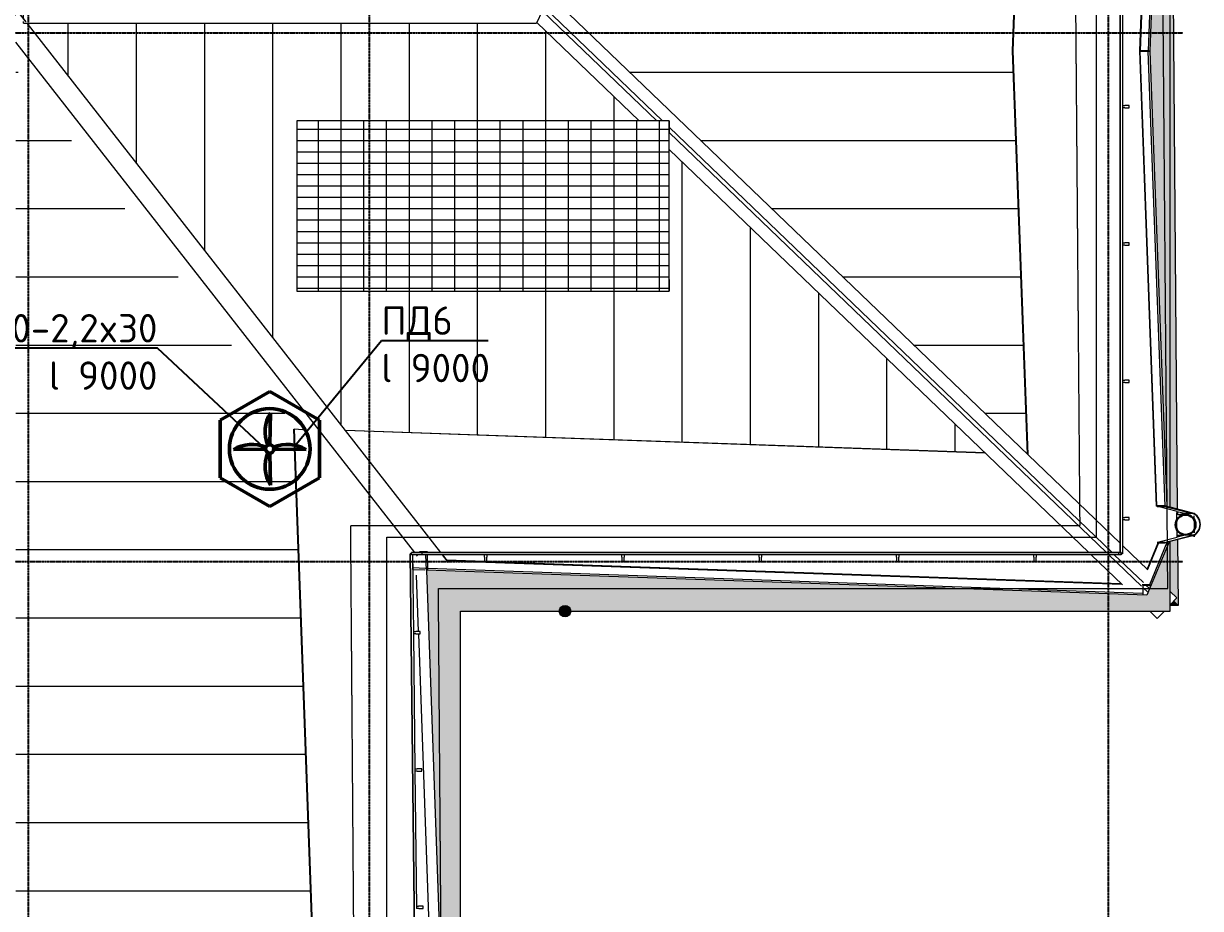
# Model space of a CAD drawing. Header units: millimetres. Extents: x -33838 to 476301, y -41806 to 120107.
# Drawn here: x 464726 to 475076, y 5240 to 13024 of the extents above; entities that cross this region are included whole.
import ezdxf
from ezdxf import colors
from ezdxf.entities.mleader import LeaderData, LeaderLine
from ezdxf.math import Vec2, Vec3

# ---------------------------------------------------------------- set-up
doc = ezdxf.new("R2010")
doc.units = ezdxf.units.MM
doc.linetypes.add('ADSK_Линия сетки', pattern=[25, 20, -2.5, 0, -2.5])
doc.linetypes.add('ADSK_Штриховая_ш3 п1_5', pattern=[4.5, 3, -1.5])
for name, color, linetype, lineweight in [('0_АР', 8, 'Continuous', 20), ('Антураж', 7, 'Continuous', 18), ('Несущие колонны', 7, 'Continuous', 18), ('Ограждение', 251, 'Continuous', 18), ('ПОДПОР', 1, 'Continuous', 50)]:
    doc.layers.add(name, color=color, linetype=linetype, lineweight=lineweight)
doc.layers.add('Обобщенные модели', color=5, linetype='Continuous', lineweight=18, true_color=0x0000ff)
doc.styles.add('ISOCPEUR', font='isocpeur.ttf', dxfattribs={"height": 250})

# ---------------------------------------------------------------- blocks, each defined once
blk = doc.blocks.new('Водосток - Тип 1 _карниз больше 490мм_-5167118-План кровли АР копия 1')
at = {"layer": 'Обобщенные модели'}
for p, q in [((19, 335), (27, 335)), ((46, 335), (125, 335)), ((125, 335), (196, 335)), ((216, 335), (231, 335)), ((125, 185), (19, 185)), ((231, 185), (125, 185))]:
    blk.add_line(p, q, dxfattribs=at)
blk.add_open_spline([(25, 334), (23, 335), (21, 335), (19, 335)], degree=3, dxfattribs=at)
for points, knots in [([(231, 335), (229, 335), (225, 334), (221, 331), (220, 329), (219, 328)], [-1, -1, -1, -1, -0.9411765, -0.8823529, -0.8529412, -0.8529412, -0.8529412, -0.8529412]), ([(19, 185), (21, 185), (25, 186), (29, 189), (31, 192), (32, 195), (32, 197), (32, 199), (32, 202), (32, 204), (32, 206), (32, 209), (32, 211), (31, 214), (31, 217), (31, 220), (30, 223), (30, 226), (29, 229), (29, 232), (29, 236), (28, 240), (28, 246), (28, 252), (27, 256), (27, 257)], [-1, -1, -1, -1, -0.9411765, -0.8823529, -0.8529412, -0.8235294, -0.8088235, -0.7941176, -0.7794118, -0.7647059, -0.75, -0.7352941, -0.7205882, -0.7058824, -0.6911765, -0.6764706, -0.6617647, -0.6470588, -0.6323529, -0.6176471, -0.6029412, -0.5882353, -0.5588235, -0.5294118, -0.5114255, -0.5114255, -0.5114255, -0.5114255]), ([(221, 231), (221, 230), (221, 229), (220, 226), (220, 223), (219, 220), (219, 217), (219, 214), (218, 211), (218, 209), (218, 206), (218, 204), (218, 202), (218, 199), (218, 197), (218, 195), (219, 192), (221, 189), (225, 186), (229, 185), (231, 185)], [-0.3757535, -0.3757535, -0.3757535, -0.3757535, -0.3676471, -0.3529412, -0.3382353, -0.3235294, -0.3088235, -0.2941176, -0.2794118, -0.2647059, -0.25, -0.2352941, -0.2205882, -0.2058824, -0.1911765, -0.1764706, -0.1470588, -0.1176471, -0.0588235, 0, 0, 0, 0])]:
    blk.add_open_spline(points, degree=3, knots=knots, dxfattribs=at)
blk = doc.blocks.new('Ограждение - 20 доп поручень 300-1864261-План кровли АР копия 1')
at = {"layer": 'Ограждение'}
for p, q in [((-60, 10), (-40, 10)), ((-60, 10), (-60, -10)), ((0, 10), (-40, 10)), ((0, -10), (0, 10)), ((-40, -10), (-60, -10)), ((-40, -10), (0, -10))]:
    blk.add_line(p, q, dxfattribs=at)
blk = doc.blocks.new('Ограждение - 20 доп поручень 300-V17-План кровли АР копия 1')
at = {"layer": 'Ограждение'}
for p, q in [((-60, 10), (-40, 10)), ((0, 10), (-40, 10)), ((0, -10), (0, 10)), ((-60, 0), (-60, -10)), ((-40, -10), (-60, -10)), ((-40, -10), (0, -10))]:
    blk.add_line(p, q, dxfattribs=at)
blk = doc.blocks.new('Ограждение - Ограждение-1863905-План кровли АР копия 1')
for p in [(55531, 12297), (55531, 11089), (55531, 9882), (55531, 8674)]:
    blk.add_blockref('Ограждение - 20 доп поручень 300-1864261-План кровли АР копия 1', p)
for name, p, rotation in [('Ограждение - 20 доп поручень 300-1864261-План кровли АР копия 1', (49872, 8295), 269.9999999999995), ('Ограждение - 20 доп поручень 300-1864261-План кровли АР копия 1', (51079, 8295), 269.9999999999995), ('Ограждение - 20 доп поручень 300-1864261-План кровли АР копия 1', (52287, 8295), 269.9999999999995), ('Ограждение - 20 доп поручень 300-1864261-План кровли АР копия 1', (53495, 8295), 269.9999999999995), ('Ограждение - 20 доп поручень 300-1864261-План кровли АР копия 1', (54702, 8295), 269.9999999999995), ('Ограждение - 20 доп поручень 300-V17-План кровли АР копия 1', (49296, 7670), 0.6131442627560616), ('Ограждение - 20 доп поручень 300-V17-План кровли АР копия 1', (49309, 6463), 0.6131442627560616), ('Ограждение - 20 доп поручень 300-V17-План кровли АР копия 1', (49322, 5255), 0.6131442627560616)]:
    blk.add_blockref(name, p, dxfattribs=dict(rotation=rotation))
blk = doc.blocks.new('Тип верхнего поручня - Верхний поручень_Внутренний_-1864227-План кровли АР копия 1')
at = {"layer": 'Ограждение'}
for p, q in [((55451, 8375), (55451, 43299)), ((55471, 43309), (55471, 8365)), ((49208, 8365), (49218, 8365)), ((49298, -9), (49208, 8365)), ((49218, 8355), (49218, 8375)), ((49218, 8375), (49310, 8375)), ((49310, 8355), (49218, 8355)), ((49229, 8355), (49236, 7669)), ((49310, 8375), (55438, 8375)), ((49310, 8375), (49310, 8355)), ((55438, 8355), (49310, 8355)), ((55438, 8375), (55461, 8375)), ((55438, 8375), (55438, 8355)), ((55461, 8355), (55438, 8355)), ((55461, 8375), (55461, 8355)), ((55471, 8365), (55461, 8365)), ((49236, 7659), (49249, 6462)), ((49249, 6452), (49262, 5254))]:
    blk.add_line(p, q, dxfattribs=at)
blk = doc.blocks.new('Тип верхнего поручня - Верхний поручень_Внутренний_-V18-План кровли АР копия 1')
at = {"layer": 'Ограждение'}
for p, q in [((55451, 43299), (55451, 8375)), ((55471, 43309), (55471, 8365)), ((49218, 8365), (49208, 8365)), ((49208, 8365), (49298, -9)), ((49218, 8355), (49218, 8375)), ((49310, 8375), (49218, 8375)), ((49310, 8355), (49218, 8355)), ((49229, 8355), (49236, 7669)), ((55438, 8375), (49310, 8375)), ((55438, 8355), (49310, 8355)), ((55461, 8375), (55438, 8375)), ((55461, 8355), (55438, 8355)), ((55461, 8355), (55461, 8375)), ((55471, 8365), (55461, 8365)), ((49236, 7659), (49249, 6462)), ((49249, 6452), (49262, 5254))]:
    blk.add_line(p, q, dxfattribs=at)
blk = doc.blocks.new('Ограждение - Ограждение-2966044-План кровли АР копия 1')
at = {"layer": 'Ограждение'}
for p, q in [((45808, 13172), (45808, 13280)), ((45808, 13280), (50236, 13280)), ((50410, 13253), (50421, 13287)), ((50421, 13287), (50411, 13260)), ((50421, 13287), (50421, 13287)), ((50421, 13287), (50434, 13275)), ((50446, 13264), (55451, 8457)), ((45808, 13155), (45808, 13172)), ((45808, 13172), (50311, 13172)), ((45808, 13138), (45808, 13155)), ((50314, 13172), (50385, 13172)), ((50378, 13155), (50372, 13138)), ((50378, 13155), (50385, 13172)), ((50385, 13172), (50378, 13155)), ((50400, 13232), (50381, 13172)), ((50403, 13234), (50382, 13173)), ((50383, 13174), (50403, 13234)), ((50385, 13172), (50383, 13174)), ((50384, 13170), (50383, 13168)), ((50385, 13172), (51427, 12172)), ((45808, 13071), (45808, 13138)), ((50372, 13138), (45808, 13138)), ((45808, 13030), (45808, 13046)), ((50368, 13138), (50318, 13030)), ((51378, 12172), (50371, 13138)), ((45808, 13030), (50318, 13030)), ((50321, 13037), (51222, 12172)), ((51485, 12116), (55380, 8375)), ((55331, 8375), (51484, 12069)), ((51484, 11919), (55175, 8375)), ((55471, 8437), (55695, 8222)), ((55195, 8355), (55471, 8091)), ((55639, 8079), (55351, 8355)), ((55400, 8355), (55656, 8110)), ((55678, 8088), (55711, 8057)), ((55697, 8023), (55652, 8066)), ((55892, 8033), (55951, 7976)), ((55951, 7976), (55892, 7914)), ((55711, 7859), (55778, 7795)), ((55840, 7859), (55778, 7795))]:
    blk.add_line(p, q, dxfattribs=at)
blk = doc.blocks.new('Ограждение - Ограждение-2968461-План кровли АР копия 1')
at = {"layer": 'Ограждение'}
for p, q in [((45620, 13017), (45762, 13128)), ((45762, 13128), (45763, 13128)), ((45829, 13042), (45762, 13128)), ((45822, 13052), (45763, 13128)), ((45477, 12905), (45620, 13017)), ((45705, 12908), (45620, 13017)), ((49476, 8375), (45838, 13030)), ((49478, 8375), (45840, 13030)), ((45476, 12904), (45477, 12905)), ((45601, 12745), (45476, 12904)), ((45477, 12905), (45604, 12743)), ((49248, 8375), (45739, 12864)), ((49272, 8344), (49264, 8355)), ((49544, 8288), (49492, 8355)), ((49545, 8289), (49494, 8355))]:
    blk.add_line(p, q, dxfattribs=at)
blk = doc.blocks.new('Ограждение - Ограждение-4657813-План кровли АР копия 1')
at = {"layer": 'Ограждение', "true_color": 0x373f43}
h = blk.add_hatch(color=149, dxfattribs=at)
h.paths.add_polyline_path([(55961, 7910), (55956, 8488), (55892, 8471), (55892, 8033), (55951, 7976), (55924, 7947), (55951, 7920)])
h.paths.add_polyline_path([(55954, 8511), (55956, 8511), (55956, 8522), (55954, 8518)])
h.paths.add_polyline_path([(55955, 8713), (55954, 8734), (55952, 8734), (55953, 8716), (55955, 8713)])
h.paths.add_polyline_path([(55954, 8757), (55892, 16465), (55892, 8774), (55954, 8758)])
for points in [[(55956, 8511), (55956, 8511), (55956, 8522)], [(55957, 7910), (55961, 7910), (55924, 7947), (55892, 7914), (55892, 7910), (55951, 7910)]]:
    blk.add_hatch(color=149, dxfattribs=at).paths.add_polyline_path(points)
at = {"layer": 'Ограждение'}
for p, q in [((55892, 16490), (55954, 8758)), ((55892, 16465), (55954, 8758)), ((55954, 8734), (55955, 8713)), ((55955, 8734), (55955, 8713)), ((55956, 8522), (55956, 8511)), ((55956, 8522), (55956, 8511)), ((55956, 8488), (55961, 7910)), ((55957, 8488), (55961, 7910)), ((55961, 7910), (55892, 7910)), ((55961, 7910), (55892, 7910)), ((55961, 7910), (55924, 7947))]:
    blk.add_line(p, q, dxfattribs=at)
blk = doc.blocks.new('Антураж 4 - Антураж 4-5053377-План кровли АР копия 1')
at = {"layer": 'Антураж'}
for p, q in [((48638, 9450), (54260, 9253)), ((54263, 9251), (48640, 9447)), ((49529, 8310), (49862, 8298)), ((49534, 8303), (55465, 8096)), ((49882, 8297), (55458, 8103)), ((49230, 8225), (49231, 8240)), ((49230, 8239), (49230, 8233)), ((49230, 8236), (49230, 8239)), ((49231, 8238), (49230, 8232)), ((49230, 8235), (49230, 8236)), ((49230, 8232), (49230, 8235)), ((49230, 8233), (49230, 8225)), ((49230, 8225), (49336, 8222)), ((49231, 8240), (49231, 8280)), ((49231, 8275), (49231, 8238)), ((49341, 8236), (49231, 8240)), ((55652, 8016), (49364, 8235)), ((55652, 8080), (55652, 8016)), ((55652, 8016), (55651, 8001))]:
    blk.add_line(p, q, dxfattribs=at)
blk = doc.blocks.new('Антураж 16 - Антураж 16-5664382-План кровли АР копия 1')
at = {"layer": 'Антураж'}
for p, q in [((55623, 12787), (55772, 16797)), ((55775, 16788), (55626, 12787)), ((55846, 16788), (55698, 12787)), ((54504, 12787), (54555, 14148)), ((54557, 14148), (54507, 12787)), ((54636, 9240), (54504, 12787)), ((54504, 12787), (54507, 12787)), ((54507, 12787), (54638, 9237)), ((55772, 8782), (55623, 12787)), ((55698, 12787), (55626, 12787)), ((55626, 12787), (55635, 12787)), ((55774, 8787), (55626, 12785)), ((55635, 12785), (55626, 12785)), ((55626, 12785), (55698, 12785)), ((55638, 12787), (55633, 12787)), ((55633, 12787), (55700, 12787)), ((55700, 12785), (55633, 12785)), ((55633, 12785), (55638, 12785)), ((55635, 12787), (55638, 12787)), ((55638, 12785), (55635, 12785)), ((55713, 12786), (55698, 12787)), ((55846, 8783), (55698, 12785)), ((55698, 12785), (55713, 12785)), ((55700, 12787), (55706, 12786)), ((55702, 12787), (55700, 12787)), ((55700, 12787), (55706, 12786)), ((55706, 12785), (55700, 12785)), ((55700, 12785), (55702, 12785)), ((55706, 12785), (55700, 12785)), ((55704, 12786), (55702, 12787)), ((55702, 12785), (55704, 12785)), ((55706, 12786), (55704, 12786)), ((55704, 12785), (55706, 12785)), ((55706, 12786), (55713, 12786)), ((55713, 12785), (55706, 12785)), ((55952, 8735), (55772, 8782)), ((55773, 8781), (55774, 8786)), ((55846, 8786), (55774, 8786)), ((55776, 8781), (55845, 8781)), ((55846, 8786), (55845, 8781)), ((55845, 8781), (56089, 8717)), ((55861, 8782), (55846, 8786)), ((55861, 8784), (55846, 8783)), ((56090, 8722), (55892, 8774)), ((55953, 8716), (55952, 8735)), ((56017, 8717), (55952, 8734)), ((56089, 8717), (56017, 8717)), ((55790, 8468), (55954, 8510)), ((55845, 8464), (56089, 8527)), ((56090, 8522), (55892, 8471)), ((56012, 8526), (55954, 8511)), ((55954, 8510), (55954, 8519)), ((56089, 8527), (56017, 8527)), ((55690, 8226), (55787, 8459)), ((55789, 8459), (55692, 8225)), ((55863, 8463), (55708, 8090)), ((55845, 8464), (55776, 8464)), ((55777, 8459), (55846, 8459)), ((55846, 8459), (55845, 8464)), ((55881, 8468), (55846, 8459)), ((55863, 8463), (55876, 8456)), ((55708, 8090), (55644, 8090)), ((55648, 8088), (55710, 8088)), ((55722, 8083), (55708, 8090)), ((55710, 8088), (55709, 8086)), ((55711, 8086), (55709, 8086)), ((55709, 8086), (55714, 8083)), ((55710, 8088), (55715, 8085)), ((55713, 8085), (55711, 8086)), ((55715, 8085), (55713, 8085)), ((55714, 8083), (55722, 8083))]:
    blk.add_line(p, q, dxfattribs=at)
for centre, major_axis, start_param, end_param in [((55995, 8622), (0, 98.5), 5.981327, 6.021983), ((56067, 8622), (0, 98.5), 3.402795, 6.021983), ((56067, 8622), (0, 103), 3.401894, 6.022884)]:
    blk.add_ellipse(centre, major_axis=major_axis, ratio=0.87865, start_param=start_param, end_param=end_param, dxfattribs=at)
blk = doc.blocks.new('Антураж 20 - Антураж 20-5695603-План кровли АР копия 1')
at = {"layer": 'Антураж'}
for p, q in [((48491, 1002), (48185, 9459)), ((48185, 9459), (48188, 9459)), ((48264, 9455), (48188, 9459)), ((48188, 9459), (48494, 998)), ((49287, 8381), (49345, 8381)), ((49346, 8381), (49293, 8381)), ((49350, 8382), (49344, 8381)), ((49344, 8381), (49347, 8381)), ((49345, 8381), (49359, 8382)), ((49345, 8375), (49345, 8381)), ((49352, 8381), (49346, 8381)), ((49351, 8221), (49346, 8355)), ((49347, 8381), (49349, 8381)), ((49349, 8381), (49352, 8381)), ((49359, 8382), (49350, 8382)), ((49359, 8375), (49359, 8382)), ((49364, 8221), (49359, 8355)), ((49282, 7680), (49264, 8177)), ((49531, 803), (49283, 7660))]:
    blk.add_line(p, q, dxfattribs=at)
blk = doc.blocks.new('СПНК-Разрез пустотелой несущей конструкции-Колонна - HSS101_6X101_6X6_4-5959820-План кровли АР копия 1')
at = {"layer": 'Несущие колонны'}
blk.add_line((51, 51), (51, -51), dxfattribs=at)
blk = doc.blocks.new('СПНК-Разрез пустотелой несущей конструкции-Колонна - HSS101_6X101_6X6_4-5959904-План кровли АР копия 1')
at = {"layer": 'Несущие колонны'}
blk.add_line((51, 51), (51, -51), dxfattribs=at)
blk = doc.blocks.new('Подпор осевой')
at = {"layer": 'ПОДПОР'}
for p, q in [((298631, 554), (299068, 807)), ((299068, 807), (299505, 554)), ((298631, 49), (298631, 554)), ((299074, 621), (299069, 339)), ((299505, 554), (299505, 49)), ((298749, 296), (299031, 301)), ((299074, -17), (299069, 265)), ((299387, 296), (299105, 301)), ((299068, -203), (298631, 49)), ((299505, 49), (299068, -203))]:
    blk.add_line(p, q, dxfattribs=at)
for radius in [355, 37.1]:
    blk.add_circle((299068, 302), radius, dxfattribs=at)
for centre, start, end in [((299347, 456), 149.003, 202.3457), ((298913, 23), 67.6543, 120.997), ((299223, 23), 59.003, 112.3457), ((299347, 147), 157.6543, 210.997)]:
    blk.add_arc(centre, 319, start, end, dxfattribs=at)

msp = doc.modelspace()

# ---------------------------------------------------------------- hatches: boundary and pattern name
at = {"layer": '0_АР'}
h = msp.add_hatch(color=256, dxfattribs=at)
h.paths.add_polyline_path([(460156.04763, -526.1282), (468569.45868, -526.1282), (468569.45868, 470.85917), (468481.41768, 469.80481), (468421.75188, -474.78371), (464071.312, -327.23058), (460060.68677, -462.4321), (459998.42169, -81.34858), (459998.42169, -526.1282), (460149.25034, -526.1282)])
h.paths.add_polyline_path([(426848.18938, -393.11468), (426996.71702, -393.11468), (426995.8422, -30.5167), (426892.03817, -280.99054), (422574.47182, -150.96288), (418243.9977, -302.7896), (418181.71887, 255.10739), (418181.71887, -393.11468), (426834.40351, -393.11468)])
h.paths.add_polyline_path([(459998.42169, 173.65534), (460016.49588, 178.5626), (460106.83739, 1715.55425), (454775.1288, 1522.72712), (454768.65599, 1484.01873), (459998.42169, 1484.01873), (459998.42169, 177.8331)])
h.paths.add_polyline_path([(426996.71702, 307.98998), (426996.71702, 1484.01873), (431808.50926, 1484.01873), (431801.17411, 1522.75808), (426923.7777, 1697.71143), (426980.91393, 312.03845)])
h.paths.add_polyline_path([(418181.71887, 498.46135), (418449.78563, 8044.46376), (412395.48641, 7833.23446), (412388.9887, 7794.37715), (418181.71887, 7794.37715), (418181.71887, 521.17068)])
h.paths.add_polyline_path([(468569.45868, 793.26695), (468569.45868, 7855.20884), (474810.5027, 7855.20884), (474810.5027, 8466.54483), (474799.64795, 8463.30161), (474605.60606, 7995.59286), (468269.12123, 8216.83509), (468537.28994, 799.28958), (468551.3418, 798.37116), (468568.64393, 793.49649)])
h.paths.add_polyline_path([(444717.77099, 1484.01873), (454490.35558, 1484.01873), (454484.99256, 1516.09043), (447978.58263, 1752.2426), (447978.58263, 1629.21475), (438298.58263, 1629.21475), (438298.58263, 1739.90633), (432093.27679, 1522.69313), (432086.80967, 1484.01873), (444709.90267, 1484.01873)])
h.paths.add_polyline_path([(411793.26016, 7794.37715), (412110.68829, 7794.37715), (412105.57997, 7824.92572), (411796.07957, 7895.03328), (411970.99201, 14167.21618), (411736.11657, 20164.30548), (411690.79495, 20175.91607), (411690.79495, 7794.37715)])
h.paths.add_polyline_path([(474810.5027, 8769.43917), (474810.5027, 16800.5412), (474780.01818, 16792.48492), (474631.53347, 12780.54006), (474779.77372, 8777.42067), (474783.20502, 8776.52943)])
h.paths.add_polyline_path([(443273.92993, 13315.94041), (451515.61309, 13634.75334), (451524.95784, 13673.91812), (435026.37434, 13673.91812), (435036.37752, 13633.97199), (443273.89961, 13315.94172)])
h.paths.add_polyline_path([(429583.46955, 13405.17538), (434743.53528, 13605.55867), (434759.84589, 13673.91812), (430023.58263, 13673.91812), (430023.58263, 21008.31207), (429427.12163, 21007.79811), (429447.71262, 20921.1896), (429842.14127, 20793.78649), (429585.95802, 13476.2553)])
h.paths.add_polyline_path([(457100.32125, 13409.8723), (456816.08299, 20843.0004), (457389.97623, 21005.25186), (457399.64863, 21047.10511), (456625.26934, 21047.10511), (456625.26934, 13673.91812), (451796.60167, 13673.91812), (451806.2816, 13633.34853), (457093.45064, 13410.16233)])
h.paths.add_polyline_path([(474810.5027, 17103.43554), (474810.5027, 32792.0834), (474779.89454, 32784.00072), (474490.92605, 24945.22219), (474779.77713, 17111.41615), (474783.20502, 17110.5258)])
h.paths.add_polyline_path([(411690.79495, 20470.39356), (411735.74025, 20481.90775), (411958.45405, 26169.96647), (411735.98664, 31850.24085), (411690.79495, 31861.81815), (411690.79495, 20474.45967)])
h.paths.add_polyline_path([(464256.63893, 20578.85736), (463978.90831, 27851.09231), (463950.4366, 27858.48751), (463950.4366, 21047.10511), (457667.51663, 21047.10511), (457677.33226, 21004.63206), (464062.16559, 20591.44255)])
h.paths.add_polyline_path([(422311.50074, 20701.20681), (429147.24477, 20951.71672), (429160.16092, 21008.31207), (422655.83979, 21008.31207), (422655.83979, 28188.44734), (422612.3936, 28177.3172), (422318.66295, 20879.16209)])
h.paths.add_polyline_path([(463950.4366, 28147.68869), (463979.11188, 28155.13676), (464268.312, 35727.69465), (464206.70712, 37340.78713), (463950.4366, 37340.78713), (463950.4366, 28154.43256)])
h.paths.add_polyline_path([(422655.83979, 28465.23145), (422655.83979, 42943.28345), (422621.0216, 42934.36365), (422337.86721, 35703.51079), (422621.00423, 28474.1557), (422655.35535, 28465.35555)])
h.paths.add_polyline_path([(411690.79495, 32156.29564), (411726.38081, 32165.41211), (411915.14888, 37559.49463), (411726.55312, 42947.71188), (411690.79495, 42956.87248), (411690.79495, 32160.36175)])
h.paths.add_polyline_path([(474810.5027, 33094.97774), (474810.5027, 43242.68471), (474778.61558, 43234.4024), (474593.9667, 38155.3105), (474779.77689, 33102.95842), (474783.20502, 33102.068)])
h.paths.add_polyline_path([(464178.06421, 38090.78713), (463985.8628, 43123.48317), (463950.4366, 43132.68471), (463950.4366, 38090.78713), (464171.27948, 38090.78713)])
h.paths.add_polyline_path([(422655.83979, 43220.06756), (422655.83979, 43712.3958), (411690.79495, 43712.3958), (411690.79495, 43251.34997), (411726.89775, 43260.59886), (411851.01254, 43604.77443), (417072.42341, 43417.46725), (422496.5779, 43611.91877), (422620.72885, 43229.06236), (422655.50382, 43220.15363)])
h.paths.add_polyline_path([(463950.4366, 43421.88589), (464022.86139, 43440.6974), (464125.56796, 43776.85536), (469381.5449, 43594.91903), (474632.61136, 43776.746), (474754.15795, 43546.52079), (474810.5027, 43531.88589), (474810.5027, 43894.59235), (463950.4366, 43894.59235), (463950.4366, 43435.82273)])
h = msp.add_hatch(dxfattribs=at)
h.set_pattern_fill('FP_18', color=256, style=0, pattern_type=2)
h.set_pattern_definition([(180, (431776.56, -4.2), (-7e-14, -600), [])])
h.paths.add_polyline_path([(474610.75804, 8220.45498), (474707.89123, 8454.57991), (474705.15035, 8453.9295), (474608.99109, 8222.15209)])
h.paths.add_polyline_path([(474794.87397, 8451.79464), (474799.84502, 8463.77662), (474781.46228, 8459.00192), (474789.69099, 8454.57991)])
h.paths.add_polyline_path([(474691.9583, 8777.11881), (474693.05607, 8781.40409), (474544.96333, 12780.54006), (474556.13717, 12780.7506), (474631.48457, 12781.86061), (474631.48457, 12782.05014), (474616.56777, 12782.55515), (474544.94795, 12782.76572), (474693.14168, 16784.21278), (474779.68531, 16783.49687), (474779.48582, 16792.48492), (474763.45994, 16788.57628), (474692.8176, 16788.57628), (474691.84011, 16792.83086), (474690.50824, 16792.48492), (474542.06961, 12780.45015), (474690.30177, 8777.54907), (474691.84011, 8777.14951)])
h.paths.add_polyline_path([(474779.77372, 8777.42067), (474779.68531, 8779.80809), (474773.33806, 8779.09226), (474779.68531, 8777.44363)])
h.paths.add_polyline_path([(473554.0845, 9235.35818), (473422.73184, 12782.44059), (473473.13867, 14143.4986), (470492.56582, 14143.4986), (470492.56582, 16253.45792), (470483.92751, 16253.45792), (470483.92751, 16403.45792), (470492.56582, 16403.45792), (470492.56582, 16443.4986), (473558.31925, 16443.4986), (473577.02916, 16949.36832), (473488.27743, 19356.36593), (472130.66123, 19356.36593), (472130.66123, 20256.36593), (473455.09229, 20256.36593), (473302.27611, 24400.82781), (470492.56582, 24400.82781), (470492.56582, 26510.78713), (470483.92751, 26510.78713), (470483.92751, 26660.78713), (470492.56582, 26660.78713), (470492.56582, 26700.82781), (473346.86598, 26700.82781), (473558.98888, 32454.13027), (470492.56582, 32454.13027), (470492.56582, 34754.13027), (473513.83977, 34754.13027), (473502.52721, 35061.48698), (471165.70169, 35061.48698), (471165.70169, 36260.78713), (473458.36005, 36261.48698), (473387.79333, 38179.34578), (473545.60061, 42515.75615), (469455.11235, 38614.5207), (469505.68583, 38614.5207), (469505.68583, 29064.39728), (469867.22063, 29064.39728), (469867.22063, 27664.39728), (469505.68583, 27664.39728), (469505.68583, 27658.78713), (469867.22063, 27658.78713), (469867.22063, 22058.78713), (469505.68583, 22058.78713), (469505.68583, 13408.59678), (469529.18377, 13374.94688), (469505.68583, 13358.53812), (469505.68583, 13314.5207), (469442.65127, 13314.5207), (469380.46965, 13271.09889), (469369.13884, 13254.87276), (473553.19571, 9236.21184)])
h.paths.add_polyline_path([(474618.19376, 12782.5947), (474618.1845, 12782.68816), (474618.1845, 12782.59568)])
h.paths.add_polyline_path([(469418.95377, 13532.80027), (469418.95377, 38581.12879), (469397.62118, 38560.78884), (469397.62118, 30394.71225), (469417.26827, 30394.71225), (469417.26827, 28994.71225), (469397.62118, 28994.71225), (469397.62118, 13563.34932), (469417.77963, 13534.48168)])
h.paths.add_polyline_path([(474691.9583, 17111.11518), (474693.06019, 17115.40046), (474425.98993, 24358.49837), (474423.09249, 24358.49837), (474690.50824, 17111.49182), (474691.84011, 17111.14588)])
h.paths.add_polyline_path([(474779.77713, 17111.41615), (474779.68543, 17113.9033), (474772.94576, 17113.19052), (474779.2825, 17111.54463)])
h.paths.add_polyline_path([(474425.25248, 24378.49837), (474404.35793, 24946.50598), (474427.20177, 25566.08792), (474424.28384, 25566.08792), (474401.44003, 24945.72529), (474422.35504, 24378.49837)])
h.paths.add_polyline_path([(474425.02123, 25586.08792), (474427.93917, 25586.08792), (474693.14168, 32779.0417), (474779.75141, 32780.11848), (474779.38416, 32784.00072), (474763.45994, 32780.11848), (474692.8176, 32780.11848), (474691.84011, 32784.37306), (474690.40658, 32784.00072), (474429.2606, 25701.07019)])
h.paths.add_polyline_path([(474779.77689, 33102.95842), (474779.68549, 33105.44366), (474772.94576, 33104.73272), (474779.68549, 33102.98216)])
h.paths.add_polyline_path([(474507.90753, 38155.32626), (474518.57058, 38155.5196), (474593.94056, 38156.02143), (474593.84773, 38157.13855), (474507.82255, 38157.63513), (474507.90041, 38155.5196)])
h.paths.add_polyline_path([(474580.5494, 38157.67401), (474580.54046, 38157.76582), (474580.54046, 38157.67494)])
h.paths.add_polyline_path([(474778.3842, 43228.04439), (474778.3842, 43234.3423), (474756.8455, 43228.74788), (474771.60738, 43228.36383)])
h.paths.add_polyline_path([(474754.15795, 43546.52079), (474749.90398, 43554.57838), (474742.53561, 43549.53956), (474754.08716, 43546.53918)])
h = msp.add_hatch(dxfattribs=at)
h.set_pattern_fill('FP_17', color=256, style=0, pattern_type=2)
h.set_pattern_definition([(90, (418918.6, 1782.9), (-600, 4e-14), [])])
h.paths.add_polyline_path([(474383.40858, 8092.0225), (474376.73217, 8098.43499), (468800.35985, 8292.1501), (468800.35985, 8290.78713), (468780.35985, 8290.78713), (468780.35985, 8293.98199), (468447.64752, 8305.60753), (468452.73722, 8299.09551), (474115.55307, 8101.37484)])
h.paths.add_polyline_path([(473178.81703, 9248.9965), (470403.0779, 11915.01053), (470403.0779, 10670.47739), (467128.7084, 10670.47739), (467128.7084, 12167.58497), (470140.10826, 12167.58497), (469239.57148, 13032.5235), (469236.28234, 13026.02828), (464758.24012, 13026.02828), (467556.77177, 9445.44055), (473154.1231, 9249.85934)])
h.paths.add_polyline_path([(464549.52974, 13021.02473), (464668.42815, 13113.95387), (464530.02904, 13023.46633), (464531.17226, 13022.00364), (464549.52974, 13022.00364)])
h.paths.add_polyline_path([(464726.28643, 13066.91151), (464725.22049, 13151.08561), (464682.38614, 13123.07983), (464725.22049, 13068.27532)])
h = msp.add_hatch(dxfattribs=at)
h.set_pattern_fill('FP_19', color=256, style=0, pattern_type=2)
h.set_pattern_definition([(180, (436121.63, -4.2), (-7e-14, -600), [])])
h.paths.add_polyline_path([(468428.72339, -364.41548), (468428.92179, -361.27458), (468425.98993, -361.27458)])
h.paths.add_polyline_path([(468462.7448, 794.90302), (468463.38594, 798.37116), (468451.60517, 799.51251), (468202.62681, 7655.70538), (468201.20425, 7655.61902), (468449.10116, 798.79157), (468462.48478, 794.97713)])
h.paths.add_polyline_path([(467409.20609, 997.56214), (467103.46744, 9454.29208), (467106.3993, 9454.29208), (467135.95934, 9453.0627), (464657.59439, 12624.0124), (464657.59439, 4159.31801), (467249.57651, 1180.98547)])
h.paths.add_polyline_path([(464554.28483, 4278.02648), (464554.28483, 7615.58612), (464551.89395, 7620.34121), (464549.52974, 7620.34121), (464549.52974, 4283.49034)])
h.paths.add_polyline_path([(464551.89395, 7654.32656), (464554.28483, 7659.08165), (464554.28483, 12756.19205), (464549.52974, 12762.27596), (464549.52974, 7654.32656)])
h.paths.add_polyline_path([(468200.47885, 7675.68354), (468203.00564, 7675.77455), (468187.38605, 8107.81238), (468184.73326, 8111.2065), (468200.47802, 7675.70653)])
h.paths.add_polyline_path([(464530.02904, 13005.78328), (464531.17226, 13006.6768), (464530.02904, 13012.48903)])
at = {"layer": '0_АР', "lineweight": 9}
h = msp.add_hatch(dxfattribs=at)
h.set_pattern_fill('FP_51', color=256, style=0, pattern_type=2)
h.set_pattern_definition([(0, (418918.58, -4.21), (0, 100), []), (90, (418918.58, -4.21), (-200, 1e-14), [])])
h.paths.add_polyline_path([(467128.7084, 10670.47739), (470403.0779, 10670.47739), (470403.0779, 12167.58497), (467128.7084, 12167.58497), (467128.7084, 10923.52882)])
at = {"layer": '0_АР'}
h = msp.add_hatch(color=256, dxfattribs=at)
edge = h.paths.add_edge_path()
edge.add_arc((469487.68983, 7855.20884), 50, 0, 360)

# ---------------------------------------------------------------- linework, layer by layer
at = {"linetype": 'ADSK_Линия сетки'}
for p, q in [((464768.14798, -3728.71764), (464768.14798, 44218.78559)), ((467768.14798, -3728.71764), (467768.14798, 44218.78559)), ((474268.14798, -3728.71764), (474268.14798, 44218.78559)), ((405120.60046, 12940.78713), (474923.43551, 12940.78713)), ((405120.60046, 8290.78713), (474923.43551, 8290.78713))]:
    msp.add_line(p, q, dxfattribs=at)
at = {"layer": '0_АР', "linetype": 'ADSK_Штриховая_ш3 п1_5'}
for p, q in [((474788.88739, 8055.21594), (474500.64624, 43694.59235)), ((473737.09123, 42894.59235), (474014.41396, 8605.21594)), ((474014.41396, 8605.21594), (467600.15338, 8605.21594)), ((467600.15338, 8605.21594), (467662.10452, 442.58164)), ((468374.34983, 8055.21594), (474788.88739, 8055.21594)), ((468438.23977, -362.8726), (468374.34983, 8055.21594))]:
    msp.add_line(p, q, dxfattribs=at)
at = {"layer": '0_АР'}
for p, q in [((474160.5027, 8505.20884), (474160.5027, 43244.59235)), ((474780.02335, 16792.62454), (474631.48457, 12781.86061)), ((474810.5027, 8769.43917), (474810.5027, 16800.5412)), ((474631.48457, 12781.86061), (474779.77372, 8777.42067)), ((470403.0779, 12167.58497), (467128.7084, 12167.58497)), ((467128.7084, 12167.58497), (467128.7084, 10670.47739)), ((470403.0779, 10670.47739), (470403.0779, 12167.58497)), ((467128.7084, 10670.47739), (470403.0779, 10670.47739)), ((474779.77372, 8777.42067), (474810.5027, 8769.43917)), ((467919.45868, 8505.20884), (474160.5027, 8505.20884)), ((467919.45868, 123.8718), (467919.45868, 8505.20884)), ((474799.84502, 8463.77662), (474605.60606, 7995.59286)), ((474810.5027, 8466.54483), (474799.84502, 8463.77662)), ((474810.5027, 7855.20884), (474810.5027, 8466.54483)), ((474605.60606, 7995.59286), (468269.12123, 8216.83509)), ((468269.12123, 8216.83509), (468537.28994, 799.28958)), ((468569.45868, 793.26695), (468569.45868, 7855.20884)), ((468569.45868, 7855.20884), (474810.5027, 7855.20884))]:
    msp.add_line(p, q, dxfattribs=at)
at = {"layer": '0_АР', "lineweight": 30}
msp.add_circle((474945.50494, 8615.20884), 88, dxfattribs=at)
at = {"layer": '0_АР'}
msp.add_circle((469487.68983, 7855.20884), 50, dxfattribs=at)

# ---------------------------------------------------------------- block references
for name, p in [('Антураж 16 - Антураж 16-5664382-План кровли АР копия 1', (418918.58263, -4.21287)), ('Ограждение - Ограждение-1863905-План кровли АР копия 1', (418918.58263, -4.21287)), ('Тип верхнего поручня - Верхний поручень_Внутренний_-1864227-План кровли АР копия 1', (418918.58263, -4.21287)), ('Тип верхнего поручня - Верхний поручень_Внутренний_-V18-План кровли АР копия 1', (418918.58263, -4.21287)), ('Антураж 4 - Антураж 4-5053377-План кровли АР копия 1', (418918.58263, -4.21287)), ('Ограждение - Ограждение-4657813-План кровли АР копия 1', (418918.58263, -4.21287)), ('Ограждение - Ограждение-2966044-План кровли АР копия 1', (418918.58263, -4.21287)), ('Ограждение - Ограждение-2968461-План кровли АР копия 1', (418918.58263, -4.21287)), ('СПНК-Разрез пустотелой несущей конструкции-Колонна - HSS101_6X101_6X6_4-5959820-План кровли АР копия 1', (470352.13854, 12116.58497)), ('СПНК-Разрез пустотелой несущей конструкции-Колонна - HSS101_6X101_6X6_4-5959904-План кровли АР копия 1', (470352.13854, 10721.47739)), ('Антураж 20 - Антураж 20-5695603-План кровли АР копия 1', (418918.58263, -4.21287))]:
    msp.add_blockref(name, p, dxfattribs=at)
at = {"layer": '0_АР', "rotation": 270.4633818725631}
msp.add_blockref('Водосток - Тип 1 _карниз больше 490мм_-5167118-План кровли АР копия 1', (474683.37027, 8736.97088), dxfattribs=at)
at = {"layer": 'ПОДПОР'}
msp.add_blockref('Подпор осевой', (167823.02458, 8979.77437), dxfattribs=at)

# ---------------------------------------------------------------- leaders
ml = msp.add_multileader_mtext('Standard')
ml.set_content('VOP 50-2,2x30\\Pl 9000', color=256, style='ISOCPEUR')
ml.set_leader_properties()
ml.build(insert=Vec2(0, 0))
ml.multileader.update_dxf_attribs({"text_left_attachment_type": 6, "text_right_attachment_type": 6, "dogleg_length": 0.36, "arrow_head_size": 0.18})
ctx = ml.context
ctx.base_point, ctx.char_height, ctx.arrow_head_size, ctx.landing_gap_size, ctx.plane_origin = Vec3(463691.238, 10168.67349), 250, 0.18, 0.09, Vec3(466691.72741, 9244.35197)
ctx.left_attachment, ctx.right_attachment, ctx.text_align_type = 6, 6, 2
notes = []
notes.append((ctx, [(0, (1, 1, 0), (465904.278, 10168.67349), (-1, 0), 0.36, [(0, [(466891.72741, 9244.35197)], 0, [])])]))
ctx.mtext.insert, ctx.mtext.width, ctx.mtext.defined_height, ctx.mtext.alignment, ctx.mtext.flow_direction = Vec3(465903.828, 10468.67349), 2462.6789806, 1151.5325, 3, 5
at = {"ltscale": 10}
ml = msp.add_multileader_mtext('Standard', dxfattribs=at)
ml.set_content('ПД6\\Pl 9000', color=256, style='ISOCPEUR')
ml.set_leader_properties()
ml.build(insert=Vec2(0, 0))
ml.multileader.update_dxf_attribs({"text_left_attachment_type": 6, "text_right_attachment_type": 6, "dogleg_length": 0.36, "arrow_head_size": 0.18})
ctx = ml.context
ctx.base_point, ctx.char_height, ctx.arrow_head_size, ctx.landing_gap_size, ctx.plane_origin = Vec3(467872.82691, 10235.45192), 250, 0.18, 0.09, Vec3(466426.96485, 8642.57254)
ctx.left_attachment, ctx.right_attachment = 6, 6
notes.append((ctx, [(1, (1, 1, 0), (467872.46691, 10235.45192), (1, 0), 0.36, [(0, [(467112.78932, 9309.29279)], 0, [])])]))
ctx.mtext.insert, ctx.mtext.flow_direction = Vec3(467872.91691, 10535.45192), 5
for ctx, leaders in notes:
    for number, flags, end, landing, length, lines in leaders:
        leader = LeaderData()
        leader.index, (leader.has_last_leader_line, leader.has_dogleg_vector, leader.attachment_direction) = number, flags
        leader.last_leader_point, leader.dogleg_vector, leader.dogleg_length = Vec3(end), Vec3(landing), length
        for number, points, colour, breaks in lines:
            line = LeaderLine()
            line.index, line.vertices, line.color, line.breaks = number, Vec3.list(points), colors.encode_raw_color(colour), breaks
            leader.lines.append(line)
        ctx.leaders.append(leader)

doc.saveas('drawing.dxf')
